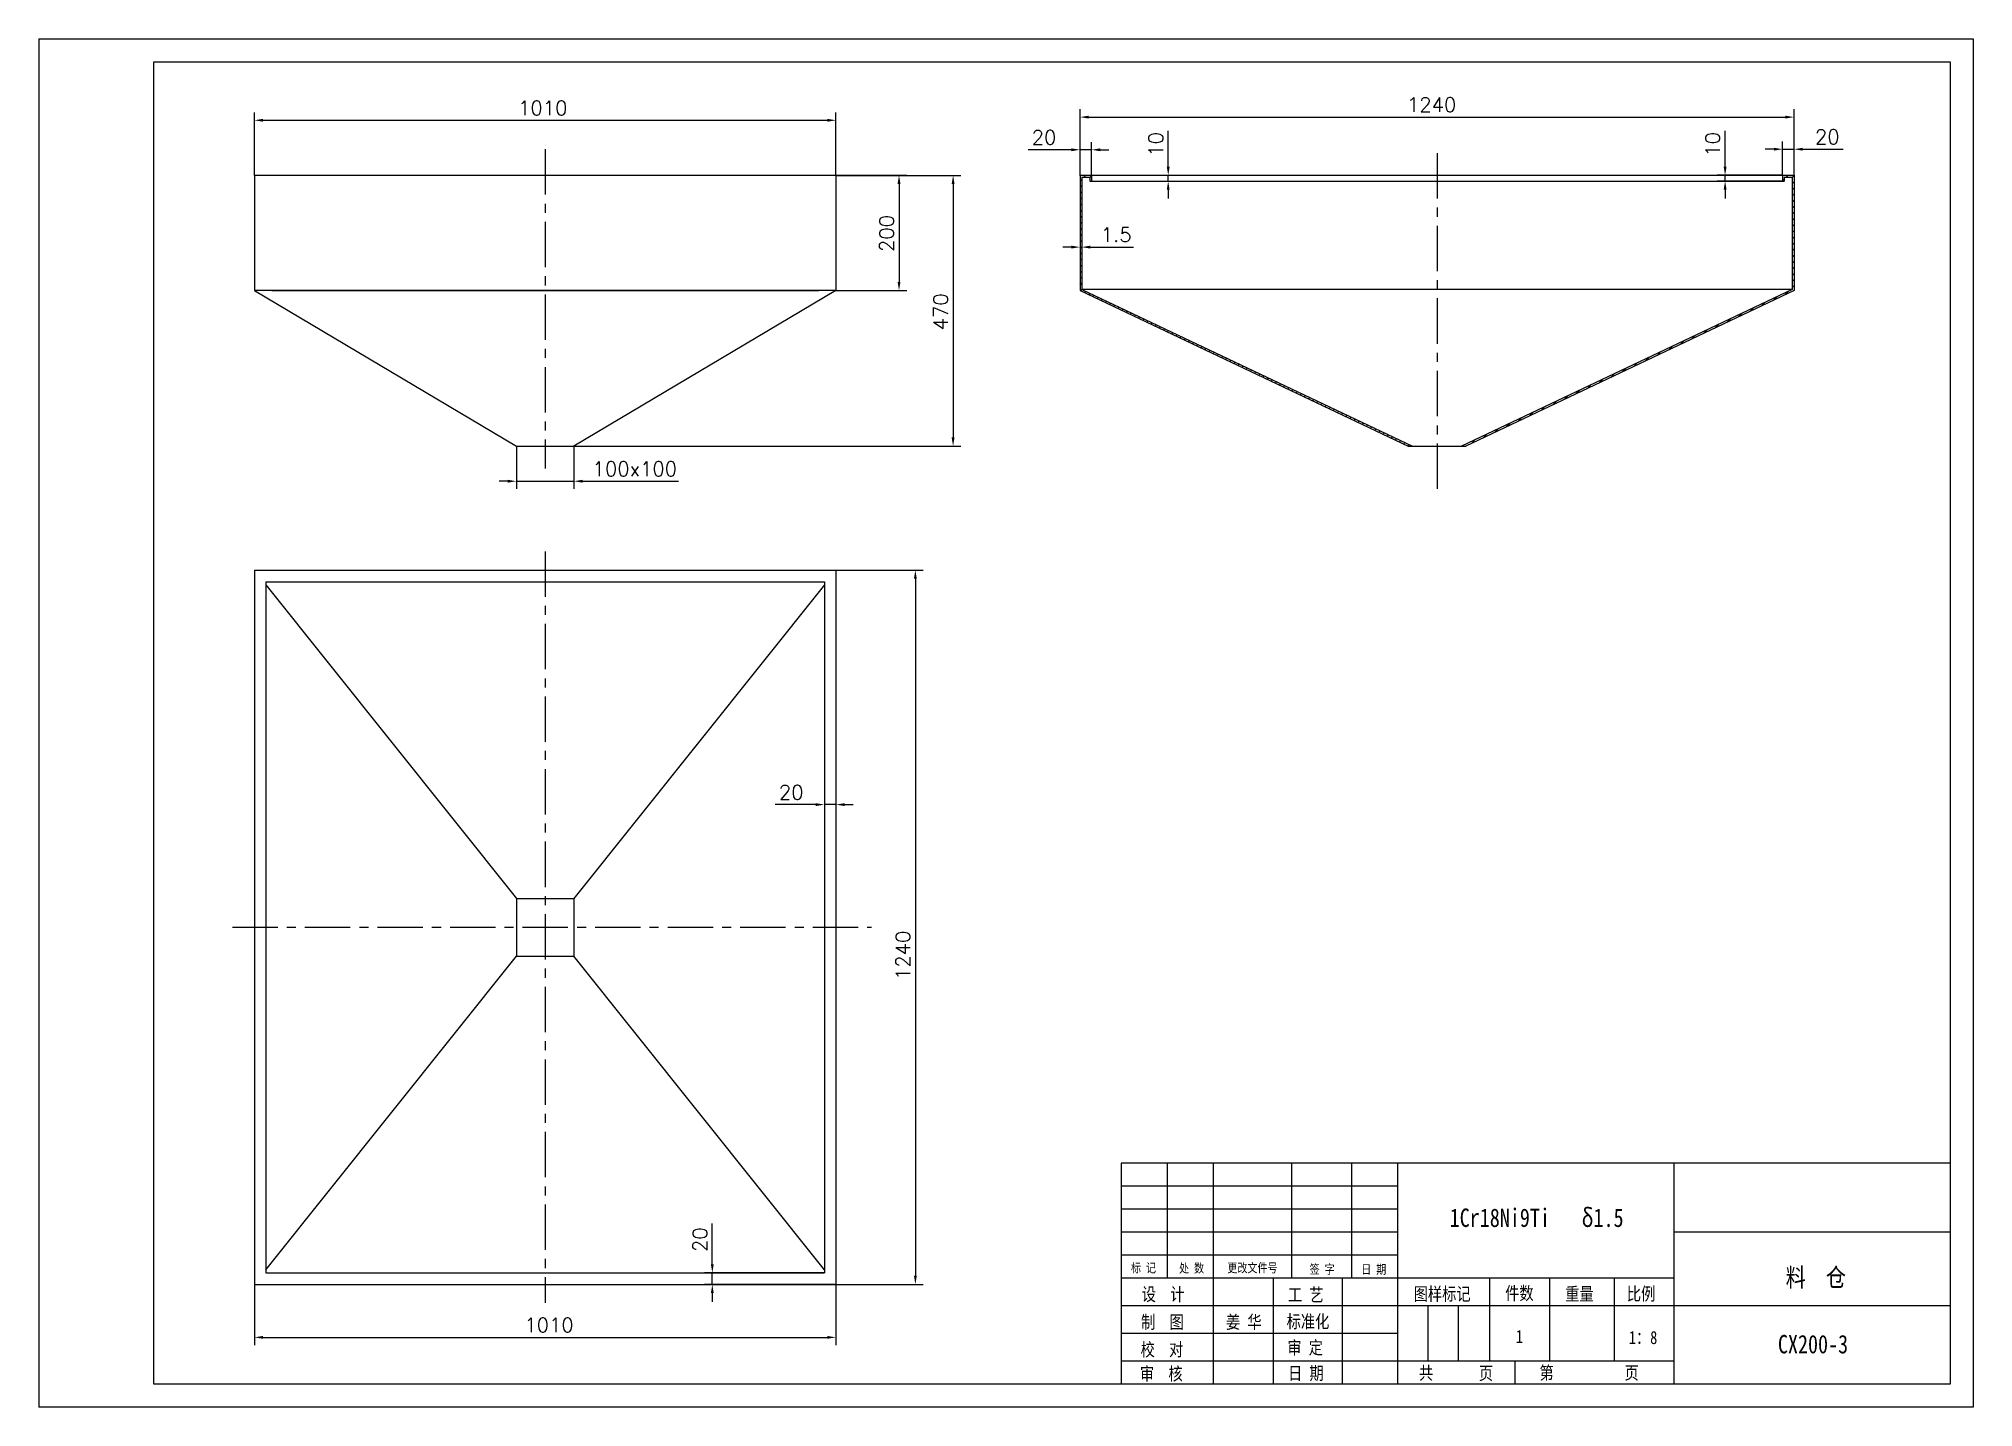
# Model space of a CAD drawing. Extents: x -2069 to 1291, y -1136 to 1240.
import ezdxf

# ---------------------------------------------------------------- set-up
doc = ezdxf.new("R2010")
doc.units = 0
doc.header["$LTSCALE"] = 10.5
doc.header["$MEASUREMENT"] = 0
doc.linetypes.add('CENTER', pattern=[2, 1.25, -0.25, 0.25, -0.25])
doc.layers.get('0').update_dxf_attribs({"color": 2, "linetype": 'CONTINUOUS'})
doc.layers.get('DEFPOINTS').update_dxf_attribs({"linetype": 'CONTINUOUS'})
doc.layers.add('PART', color=3, linetype='CONTINUOUS')
doc.layers.add('SMPEN_THICK', color=7, linetype='CONTINUOUS')
doc.styles.add('HZDX', font='', dxfattribs={"width": 0.8, "height": 7.5})
doc.styles.get("Standard").update_dxf_attribs({"font": 'txt.shx', "height": 25, "bigfont": 'hzfs.shx'})
doc.styles.get('HZDX').set_extended_font_data('SimSun')
doc.dimstyles.get("Standard").update_dxf_attribs({"dimtxt": 0.18, "dimasz": 0.18, "dimexe": 0.18, "dimexo": 0.0625, "dimgap": 0.09, "dimtad": 0, "dimtih": 1, "dimtoh": 1, "dimdec": 4, "dimzin": 0, "dimdsep": 46, "dimtxsty": 'Standard', "dimcen": 0.09, "dimadec": 0, "dimazin": 0, "dimtfac": 1, "dimtdec": 4, "dimtofl": 0, "dimtmove": 0, "dimatfit": 3, "dimfxl": 1, "dimtolj": 1, "dimtzin": 0, "dimarcsym": 0})
pattern_1 = [(45, (0, 86.9665), (-5.3033, 5.3033), [])]

# ---------------------------------------------------------------- blocks, each defined once
blk = doc.blocks.new('*D5')
at = {"color": 2, "linetype": 'ByBlock', "transparency": 16777216}
for p, q in [((-1239.7, 473.3), (-1239.7, 398.7)), ((-1139.7, 473.3), (-1139.7, 398.7)), ((-1254.7, 412.2), (-1269.7, 412.2)), ((-1239.7, 412.2), (-1139.7, 412.2)), ((-1124.7, 412.2), (-958.3, 412.2))]:
    blk.add_line(p, q, dxfattribs=at)
for points in [[(-1254.7, 414.7), (-1254.7, 409.7), (-1239.7, 412.2)], [(-1124.7, 414.7), (-1124.7, 409.7), (-1139.7, 412.2)]]:
    blk.add_solid(points, dxfattribs=at)
at = {"layer": 'DEFPOINTS', "color": 0, "linetype": 'ByBlock', "transparency": 16777216}
for p in [(-1239.7, 473.3), (-1139.7, 473.3), (-1139.7, 412.2)]:
    blk.add_point(p, dxfattribs=at)
at = {"color": 2, "linetype": 'ByBlock', "transparency": 16777216, "insert": (-1034, 433.7), "char_height": 25, "attachment_point": 5}
blk.add_mtext('\\A1;100x100', dxfattribs=at)
blk = doc.blocks.new('*D6')
at = {"color": 2, "linetype": 'ByBlock', "transparency": 16777216}
for p, q in [((-1694.7, 1003.2), (-1694.7, 1112.3)), ((-684.7, 1003.2), (-684.7, 1112.3)), ((-1679.7, 1098.8), (-699.7, 1098.8))]:
    blk.add_line(p, q, dxfattribs=at)
for points in [[(-1679.7, 1101.3), (-1679.7, 1096.3), (-1694.7, 1098.8)], [(-699.7, 1101.3), (-699.7, 1096.3), (-684.7, 1098.8)]]:
    blk.add_solid(points, dxfattribs=at)
at = {"layer": 'DEFPOINTS', "color": 0, "linetype": 'ByBlock', "transparency": 16777216}
for p in [(-684.7, 1098.8), (-1694.7, 1003.2), (-684.7, 1003.2)]:
    blk.add_point(p, dxfattribs=at)
at = {"color": 2, "linetype": 'ByBlock', "transparency": 16777216, "insert": (-1193.8, 1120.3), "char_height": 25, "attachment_point": 5}
blk.add_mtext('\\A1;1010', dxfattribs=at)
blk = doc.blocks.new('*D7')
at = {"color": 2, "linetype": 'ByBlock', "transparency": 16777216}
for p, q in [((-260.7, 1003.2), (-260.7, 1117.8)), ((979.3, 1003.2), (979.3, 1117.8)), ((-245.7, 1104.3), (964.3, 1104.3))]:
    blk.add_line(p, q, dxfattribs=at)
for points in [[(-245.7, 1106.8), (-245.7, 1101.8), (-260.7, 1104.3)], [(964.3, 1106.8), (964.3, 1101.8), (979.3, 1104.3)]]:
    blk.add_solid(points, dxfattribs=at)
at = {"layer": 'DEFPOINTS', "color": 0, "linetype": 'ByBlock', "transparency": 16777216}
for p in [(979.3, 1104.3), (-260.7, 1003.2), (979.3, 1003.2)]:
    blk.add_point(p, dxfattribs=at)
at = {"color": 2, "linetype": 'ByBlock', "transparency": 16777216, "insert": (349.8, 1125.8), "char_height": 25, "attachment_point": 5}
blk.add_mtext('\\A1;1240', dxfattribs=at)
blk = doc.blocks.new('*D8')
at = {"color": 2, "linetype": 'ByBlock', "transparency": 16777216}
for p, q in [((-704.7, 916.3), (-581.6, 916.3)), ((-595.1, 901.3), (-595.1, 731.3)), ((-704.7, 716.3), (-581.6, 716.3))]:
    blk.add_line(p, q, dxfattribs=at)
for points in [[(-597.6, 901.3), (-592.6, 901.3), (-595.1, 916.3)], [(-597.6, 731.3), (-592.6, 731.3), (-595.1, 716.3)]]:
    blk.add_solid(points, dxfattribs=at)
at = {"layer": 'DEFPOINTS', "color": 0, "linetype": 'ByBlock', "transparency": 16777216}
for p in [(-704.7, 916.3), (-704.7, 716.3), (-595.1, 716.3)]:
    blk.add_point(p, dxfattribs=at)
at = {"color": 2, "linetype": 'ByBlock', "transparency": 16777216, "insert": (-616.6, 815.3), "char_height": 25, "attachment_point": 5, "rotation": 90}
blk.add_mtext('\\A1;200', dxfattribs=at)
blk = doc.blocks.new('*D9')
at = {"color": 2, "linetype": 'ByBlock', "transparency": 16777216}
for p, q in [((-87.6, 931.3), (-87.6, 993.4)), ((-220.7, 916.3), (-74.1, 916.3)), ((-87.6, 906.3), (-87.6, 916.3)), ((-220.7, 906.3), (-74.1, 906.3)), ((-87.6, 891.3), (-87.6, 876.3))]:
    blk.add_line(p, q, dxfattribs=at)
for points in [[(-90.1, 931.3), (-85.1, 931.3), (-87.6, 916.3)], [(-90.1, 891.3), (-85.1, 891.3), (-87.6, 906.3)]]:
    blk.add_solid(points, dxfattribs=at)
at = {"layer": 'DEFPOINTS', "color": 0, "linetype": 'ByBlock', "transparency": 16777216}
for p in [(-220.7, 916.3), (-220.7, 906.3), (-87.6, 906.3)]:
    blk.add_point(p, dxfattribs=at)
at = {"color": 2, "linetype": 'ByBlock', "transparency": 16777216, "insert": (-109.1, 969.9), "char_height": 25, "attachment_point": 5, "rotation": 90}
blk.add_mtext('\\A1;10', dxfattribs=at)
blk = doc.blocks.new('*D10')
at = {"color": 2, "linetype": 'ByBlock', "transparency": 16777216}
for p, q in [((-255.7, 960.6), (-331, 960.6)), ((-240.7, 915.5), (-240.7, 974.1)), ((-220.7, 960.6), (-240.7, 960.6)), ((-220.7, 916.3), (-220.7, 974.1)), ((-205.7, 960.6), (-190.7, 960.6))]:
    blk.add_line(p, q, dxfattribs=at)
for points in [[(-255.7, 963.1), (-255.7, 958.1), (-240.7, 960.6)], [(-205.7, 963.1), (-205.7, 958.1), (-220.7, 960.6)]]:
    blk.add_solid(points, dxfattribs=at)
at = {"layer": 'DEFPOINTS', "color": 0, "linetype": 'ByBlock', "transparency": 16777216}
for p in [(-220.7, 960.6), (-240.7, 915.5), (-220.7, 916.3)]:
    blk.add_point(p, dxfattribs=at)
at = {"color": 2, "linetype": 'ByBlock', "transparency": 16777216, "insert": (-303.3, 982.1), "char_height": 25, "attachment_point": 5}
blk.add_mtext('\\A1;20', dxfattribs=at)
blk = doc.blocks.new('*D11')
at = {"color": 2, "linetype": 'ByBlock', "transparency": 16777216}
for p, q in [((959.3, 916.3), (959.3, 975.1)), ((979.3, 916.3), (979.3, 975.1)), ((944.3, 961.6), (929.3, 961.6)), ((959.3, 961.6), (979.3, 961.6)), ((994.3, 961.6), (1064.8, 961.6))]:
    blk.add_line(p, q, dxfattribs=at)
for points in [[(944.3, 964.1), (944.3, 959.1), (959.3, 961.6)], [(994.3, 964.1), (994.3, 959.1), (979.3, 961.6)]]:
    blk.add_solid(points, dxfattribs=at)
at = {"layer": 'DEFPOINTS', "color": 0, "linetype": 'ByBlock', "transparency": 16777216}
for p in [(979.3, 961.6), (959.3, 916.3), (979.3, 916.3)]:
    blk.add_point(p, dxfattribs=at)
at = {"color": 2, "linetype": 'ByBlock', "transparency": 16777216, "insert": (1037.1, 983.1), "char_height": 25, "attachment_point": 5}
blk.add_mtext('\\A1;20', dxfattribs=at)
blk = doc.blocks.new('*D12')
at = {"color": 2, "linetype": 'ByBlock', "transparency": 16777216}
for p, q in [((839.6, 931.3), (839.6, 993.4)), ((939.3, 916.3), (826.1, 916.3)), ((839.6, 906.3), (839.6, 916.3)), ((939.3, 906.3), (826.1, 906.3)), ((839.6, 891.3), (839.6, 876.3))]:
    blk.add_line(p, q, dxfattribs=at)
for points in [[(837.1, 931.3), (842.1, 931.3), (839.6, 916.3)], [(837.1, 891.3), (842.1, 891.3), (839.6, 906.3)]]:
    blk.add_solid(points, dxfattribs=at)
at = {"layer": 'DEFPOINTS', "color": 0, "linetype": 'ByBlock', "transparency": 16777216}
for p in [(939.3, 916.3), (839.6, 906.3), (939.3, 906.3)]:
    blk.add_point(p, dxfattribs=at)
at = {"color": 2, "linetype": 'ByBlock', "transparency": 16777216, "insert": (818.1, 969.9), "char_height": 25, "attachment_point": 5, "rotation": 90}
blk.add_mtext('\\A1;10', dxfattribs=at)
blk = doc.blocks.new('*D13')
at = {"color": 2, "linetype": 'ByBlock', "transparency": 16777216}
for p, q in [((-1694.7, -955), (-1694.7, -1060.4)), ((-684.7, -955), (-684.7, -1060.4)), ((-1679.7, -1046.9), (-699.7, -1046.9))]:
    blk.add_line(p, q, dxfattribs=at)
for points in [[(-1679.7, -1044.4), (-1679.7, -1049.4), (-1694.7, -1046.9)], [(-699.7, -1044.4), (-699.7, -1049.4), (-684.7, -1046.9)]]:
    blk.add_solid(points, dxfattribs=at)
at = {"layer": 'DEFPOINTS', "color": 0, "linetype": 'ByBlock', "transparency": 16777216}
for p in [(-1694.7, -955), (-684.7, -955), (-684.7, -1046.9)]:
    blk.add_point(p, dxfattribs=at)
at = {"color": 2, "linetype": 'ByBlock', "transparency": 16777216, "insert": (-1183, -1025.4), "char_height": 25, "attachment_point": 5}
blk.add_mtext('\\A1;1010', dxfattribs=at)
blk = doc.blocks.new('*D14')
at = {"color": 2, "linetype": 'ByBlock', "transparency": 16777216}
for p, q in [((-704.7, 285), (-553.2, 285)), ((-566.7, 270), (-566.7, -940)), ((-704.7, -955), (-553.2, -955))]:
    blk.add_line(p, q, dxfattribs=at)
for points in [[(-569.2, 270), (-564.2, 270), (-566.7, 285)], [(-569.2, -940), (-564.2, -940), (-566.7, -955)]]:
    blk.add_solid(points, dxfattribs=at)
at = {"layer": 'DEFPOINTS', "color": 0, "linetype": 'ByBlock', "transparency": 16777216}
for p in [(-704.7, 285), (-704.7, -955), (-566.7, -955)]:
    blk.add_point(p, dxfattribs=at)
at = {"color": 2, "linetype": 'ByBlock', "transparency": 16777216, "insert": (-588.2, -383.7), "char_height": 25, "attachment_point": 5, "rotation": 90}
blk.add_mtext('\\A1;1240', dxfattribs=at)
blk = doc.blocks.new('*D15')
at = {"color": 2, "linetype": 'ByBlock', "transparency": 16777216}
for p, q in [((-704.7, 285), (-704.7, -135.5)), ((-724.7, 259.7), (-724.7, -135.5)), ((-739.7, -122), (-810.2, -122)), ((-704.7, -122), (-724.7, -122)), ((-689.7, -122), (-674.7, -122))]:
    blk.add_line(p, q, dxfattribs=at)
for points in [[(-739.7, -119.5), (-739.7, -124.5), (-724.7, -122)], [(-689.7, -119.5), (-689.7, -124.5), (-704.7, -122)]]:
    blk.add_solid(points, dxfattribs=at)
at = {"layer": 'DEFPOINTS', "color": 0, "linetype": 'ByBlock', "transparency": 16777216}
for p in [(-704.7, 285), (-724.7, 259.7), (-704.7, -122)]:
    blk.add_point(p, dxfattribs=at)
at = {"color": 2, "linetype": 'ByBlock', "transparency": 16777216, "insert": (-782.4, -100.5), "char_height": 25, "attachment_point": 5}
blk.add_mtext('\\A1;20', dxfattribs=at)
blk = doc.blocks.new('*D16')
at = {"color": 2, "linetype": 'ByBlock', "transparency": 16777216}
for p, q in [((-899.4, -920), (-899.4, -849.5)), ((-704.7, -935), (-912.9, -935)), ((-899.4, -955), (-899.4, -935)), ((-684.7, -955), (-912.9, -955)), ((-899.4, -970), (-899.4, -985))]:
    blk.add_line(p, q, dxfattribs=at)
for points in [[(-901.9, -920), (-896.9, -920), (-899.4, -935)], [(-901.9, -970), (-896.9, -970), (-899.4, -955)]]:
    blk.add_solid(points, dxfattribs=at)
at = {"layer": 'DEFPOINTS', "color": 0, "linetype": 'ByBlock', "transparency": 16777216}
for p in [(-704.7, -935), (-899.4, -955), (-684.7, -955)]:
    blk.add_point(p, dxfattribs=at)
at = {"color": 2, "linetype": 'ByBlock', "transparency": 16777216, "insert": (-920.9, -877.2), "char_height": 25, "attachment_point": 5, "rotation": 90}
blk.add_mtext('\\A1;20', dxfattribs=at)
blk = doc.blocks.new('*D17')
at = {"color": 2, "linetype": 'ByBlock', "transparency": 16777216}
for p, q in [((-684.7, 1003.2), (-467.7, 1003.2)), ((-481.2, 988.2), (-481.2, 548.2)), ((-1139.7, 533.2), (-467.7, 533.2))]:
    blk.add_line(p, q, dxfattribs=at)
for points in [[(-483.7, 988.2), (-478.7, 988.2), (-481.2, 1003.2)], [(-483.7, 548.2), (-478.7, 548.2), (-481.2, 533.2)]]:
    blk.add_solid(points, dxfattribs=at)
at = {"layer": 'DEFPOINTS', "color": 0, "linetype": 'ByBlock', "transparency": 16777216}
for p in [(-684.7, 1003.2), (-1139.7, 533.2), (-481.2, 533.2)]:
    blk.add_point(p, dxfattribs=at)
at = {"color": 2, "linetype": 'ByBlock', "transparency": 16777216, "insert": (-502.7, 766.3), "char_height": 25, "attachment_point": 5, "rotation": 90}
blk.add_mtext('\\A1;470', dxfattribs=at)
blk = doc.blocks.new('*D18')
at = {"color": 2, "linetype": 'ByBlock', "transparency": 16777216}
for p, q in [((-260.7, 881.2), (-260.7, 838.1)), ((-257.7, 884.2), (-257.7, 838.1)), ((-275.7, 851.6), (-290.7, 851.6)), ((-260.7, 851.6), (-257.7, 851.6)), ((-242.7, 851.6), (-168, 851.6))]:
    blk.add_line(p, q, dxfattribs=at)
for points in [[(-275.7, 854.1), (-275.7, 849.1), (-260.7, 851.6)], [(-242.7, 854.1), (-242.7, 849.1), (-257.7, 851.6)]]:
    blk.add_solid(points, dxfattribs=at)
at = {"layer": 'DEFPOINTS', "color": 0, "linetype": 'ByBlock', "transparency": 16777216}
for p in [(-260.7, 881.2), (-257.7, 884.2), (-257.7, 851.6)]:
    blk.add_point(p, dxfattribs=at)
at = {"color": 2, "linetype": 'ByBlock', "transparency": 16777216, "insert": (-197.8, 873.1), "char_height": 25, "attachment_point": 5}
blk.add_mtext('\\A1;1.5', dxfattribs=at)

msp = doc.modelspace()

# ---------------------------------------------------------------- hatches: boundary and pattern name
at = {"layer": 'SMPEN_THICK'}
h = msp.add_hatch(dxfattribs=at)
h.set_pattern_fill('ANSI31', color=256, scale=60, style=0)
h.set_pattern_definition(pattern_1)
h.paths.add_polyline_path([(-260.66887, 803.2401), (309.33113, 533.2401), (316.75445, 533.2401), (-257.66887, 805.1944), (-257.66887, 1000.2401), (-243.66887, 1000.2401), (-243.66887, 993.2401), (-240.66887, 993.2401), (-240.66887, 1003.2401), (-260.66887, 1003.2401)])
h = msp.add_hatch(dxfattribs=at)
h.set_pattern_fill('ANSI31', color=256, scale=60, style=0)
h.set_pattern_definition(pattern_1)
h.paths.add_polyline_path([(976.33113, 805.1944), (401.9078, 533.2401), (409.33113, 533.2401), (979.33113, 803.2401), (979.33113, 1003.2401), (959.33113, 1003.2401), (959.33113, 993.2401), (962.33113, 993.2401), (962.33113, 1000.2401), (976.33113, 1000.2401)])

# ---------------------------------------------------------------- linework, layer by layer
at = {"layer": 'PART', "color": 6, "linetype": 'Continuous'}
for p, q in [((-2069.31089, 1240.40555), (1290.68911, 1240.40555)), ((-2069.31089, 1240.40555), (-2069.31089, -1135.59443)), ((1290.68911, 1240.40555), (1290.68911, -1135.59443)), ((1290.68911, -1135.59443), (-2069.31089, -1135.59443))]:
    msp.add_line(p, q, dxfattribs=at)
at = {"layer": 'PART', "color": 5, "linetype": 'Continuous'}
for p, q in [((-1869.31089, 1200.40555), (1250.68911, 1200.40555)), ((1250.68911, 1200.40555), (1250.68911, -1095.59443)), ((-189.31089, -711.59443), (-189.31089, -1095.59443)), ((1250.68911, -1095.59443), (-1869.31089, -1095.59443))]:
    msp.add_line(p, q, dxfattribs=at)
at = {"layer": 'PART', "linetype": 'Continuous'}
for p, q in [((1250.68911, -711.59443), (-189.31089, -711.59443)), ((-109.31089, -711.59443), (-109.31089, -911.59443)), ((-29.31089, -711.59443), (-29.31089, -1095.59443)), ((106.68911, -711.59443), (106.68911, -911.59443)), ((210.68911, -711.59443), (210.68911, -911.59443)), ((290.68911, -711.59443), (290.68911, -1095.59443)), ((770.68911, -711.59443), (770.68911, -1095.59443)), ((1250.68911, -831.59443), (770.68911, -831.59443)), ((74.68911, -911.59443), (74.68911, -1095.59443)), ((194.68911, -911.59443), (194.68911, -1095.59443)), ((450.68911, -911.59443), (450.68911, -1055.59443)), ((554.68911, -911.59443), (554.68911, -1055.59443)), ((666.68911, -911.59443), (666.68911, -1055.59443)), ((343.48911, -959.59443), (343.48911, -1055.59443)), ((396.28911, -959.59443), (396.28911, -1055.59443)), ((1250.68911, -959.59443), (770.68911, -959.59443)), ((494.51132, -1055.59443), (494.51132, -1095.59443))]:
    msp.add_line(p, q, dxfattribs=at)
at = {"layer": 'SMPEN_THICK', "color": 5}
msp.add_line((-1869.31089, -1095.59443), (-1869.31089, 1200.40555), dxfattribs=at)
at = {"layer": 'SMPEN_THICK', "color": 7, "linetype": 'CENTER', "ltscale": 6}
for p, q in [((-1189.65289, 1048.41371), (-1189.65289, 493.97719)), ((359.33113, 1041.68289), (359.33113, 444.89424)), ((-1189.65289, 350.43203), (-1189.65289, -954.25739)), ((-1732.83207, -302.2852), (-622.90393, -302.2852))]:
    msp.add_line(p, q, dxfattribs=at)
at = {"layer": 'SMPEN_THICK', "color": 4}
for p, q in [((-1694.65289, 1003.2401), (-684.65289, 1003.2401)), ((-1694.65289, 1003.2401), (-1694.65289, 803.2401)), ((-684.65289, 1003.2401), (-684.65289, 803.2401)), ((-260.66887, 1003.2401), (-240.66887, 1003.2401)), ((-260.66887, 1003.2401), (-260.66887, 803.2401)), ((-257.66887, 1000.2401), (-257.66887, 805.1944)), ((-257.66887, 1000.2401), (-243.66887, 1000.2401)), ((-243.66887, 1000.2401), (-243.66887, 993.2401)), ((-243.66887, 993.2401), (-240.66887, 993.2401)), ((-240.66887, 1003.2401), (-240.66887, 993.2401)), ((-240.66887, 1003.2401), (959.33113, 1003.2401)), ((-240.66887, 993.2401), (959.33113, 993.2401)), ((959.33113, 1003.2401), (959.33113, 993.2401)), ((959.33113, 1003.2401), (979.33113, 1003.2401)), ((959.33113, 993.2401), (962.33113, 993.2401)), ((962.33113, 1000.2401), (962.33113, 993.2401)), ((962.33113, 1000.2401), (976.33113, 1000.2401)), ((976.33113, 1000.2401), (976.33113, 805.1944)), ((979.33113, 1003.2401), (979.33113, 803.2401)), ((-684.65289, 803.2401), (-1694.65289, 803.2401)), ((-1694.65289, 803.2401), (-1239.65289, 533.2401)), ((-1664.65289, 803.2401), (-714.65289, 803.2401)), ((-684.65289, 803.2401), (-1139.65289, 533.2401)), ((-260.66887, 803.2401), (309.33113, 533.2401)), ((-257.66887, 805.1944), (316.75445, 533.2401)), ((976.33113, 805.1944), (-257.66887, 805.1944)), ((976.33113, 805.1944), (401.9078, 533.2401)), ((979.33113, 803.2401), (409.33113, 533.2401)), ((-1239.65289, 533.2401), (-1139.65289, 533.2401)), ((309.33113, 533.2401), (409.33113, 533.2401)), ((-1694.65289, 317.7148), (-1694.65289, -922.2852)), ((-1694.65289, 317.7148), (-684.65289, 317.7148)), ((-684.65289, 317.7148), (-684.65289, -922.2852)), ((-1674.65289, 297.7148), (-704.65289, 297.7148)), ((-1674.65289, 297.7148), (-1674.65289, -902.2852)), ((-1674.65289, 292.42744), (-1239.65289, -252.2852)), ((-704.65289, 292.42744), (-1139.65289, -252.2852)), ((-704.65289, 297.7148), (-704.65289, -902.2852)), ((-1239.65289, -252.2852), (-1239.65289, -352.2852)), ((-1239.65289, -252.2852), (-1139.65289, -252.2852)), ((-1139.65289, -252.2852), (-1139.65289, -352.2852)), ((-1674.65289, -896.99784), (-1239.65289, -352.2852)), ((-1239.65289, -352.2852), (-1139.65289, -352.2852)), ((-704.65289, -896.99784), (-1139.65289, -352.2852)), ((-1674.65289, -902.2852), (-704.65289, -902.2852)), ((-1694.65289, -922.2852), (-684.65289, -922.2852))]:
    msp.add_line(p, q, dxfattribs=at)
at = {"layer": 'SMPEN_THICK'}
for p, q in [((290.68911, -751.59443), (-189.31089, -751.59443)), ((290.68911, -791.59443), (-189.31089, -791.59443)), ((290.68911, -831.59443), (-189.31089, -831.59443)), ((290.68911, -871.59443), (-189.31089, -871.59443)), ((770.68911, -911.59443), (-189.31089, -911.59443)), ((770.68911, -959.59443), (-189.31089, -959.59443)), ((290.68911, -1007.59443), (-189.31089, -1007.59443)), ((770.68911, -1055.59443), (-189.31089, -1055.59443))]:
    msp.add_line(p, q, dxfattribs=at)

# ---------------------------------------------------------------- texts
at = {"layer": 'SMPEN_THICK', "style": 'HZDX', "width": 0.8}
for s, height, p in [('1Cr18Ni9Ti', 32, (381.25707, -822.49467)), ('δ1.5', 32, (610.35314, -822.49467)), ('标 记', 16, (-172.3763, -901.43014)), ('处 数', 16, (-88.83868, -901.94254)), ('更改文件号', 16, (-4.92263, -901.42299)), ('签 字', 16, (137.98925, -903.85612)), ('日 期', 16, (227.49986, -904.03038)), ('料  仓', 32, (964.89086, -926.06995)), ('设  计', 22.68, (-153.5245, -950.64203)), ('工 艺', 22.68, (100.40943, -951.67691)), ('图样标记', 22.68, (318.66555, -950.09048)), ('件数', 22.68, (477.63349, -948.9015)), ('重量', 22.68, (581.88215, -950.087)), ('比例', 22.68, (688.96691, -949.9391)), ('制  图', 22.68, (-154.71055, -998.89761)), ('姜 华', 22.68, (-7.21527, -998.89761)), ('标准化', 22.68, (98.0373, -998.00644)), ('1', 22.68, (496.19247, -1023.96668)), ('1：8', 22.68, (692.37022, -1025.84602)), ('校  对', 22.68, (-155.52554, -1046.7282)), ('审 定', 22.68, (99.37133, -1043.29988)), ('CX200-3', 32, (951.34357, -1041.9685)), ('审  核', 22.68, (-156.7116, -1088.59109)), ('日 期', 22.68, (100.45941, -1087.75331)), ('共', 22.68, (327.8892, -1087.33759)), ('页', 22.68, (431.95303, -1087.85639)), ('第', 22.68, (537.23035, -1087.04179)), ('页', 22.68, (684.95308, -1087.04179))]:
    msp.add_text(s, height=height, dxfattribs=at).set_placement(p)

# ---------------------------------------------------------------- dimensions: what is measured, and where the dimension line sits
at = {"layer": 'SMPEN_THICK'}
for base, p1, p2, picture, middle in [((-684.65289, 1098.8189), (-1694.65289, 1003.2401), (-684.65289, 1003.2401), '*D6', (-1193.82409, 1098.8189)), ((979.33113, 1104.26957), (-260.66887, 1003.2401), (979.33113, 1003.2401), '*D7', (349.79996, 1104.26957))]:
    dim = msp.add_linear_dim(base=base, p1=p1, p2=p2, dimstyle='Standard', override={"dimscale": 6, "dimtxt": 5, "dimasz": 2.5, "dimexe": 2.25, "dimexo": 0, "dimgap": 1.5, "dimtad": 1, "dimtih": 0, "dimtoh": 0, "dimzin": 8, "dimclrd": 2, "dimclre": 2, "dimclrt": 2, "dimtm": 0.115, "dimtfac": 0.66667, "dimtofl": 1, "dimatfit": 1, "dimtvp": 5, "dimtzin": 8}, dxfattribs=at)
    dim.commit()
    dim.dimension.update_dxf_attribs({"geometry": picture, "text_midpoint": middle, "dimtype": 160})
for base, p1, p2, picture, middle, set_off in [((-240.66887, 1047.58208), (-260.66887, 1002.41718), (-240.66887, 1003.2401), '*D10', (-323.2802, 1047.58208), (-20, 86.96647)), ((979.33113, 1048.53737), (959.33113, 1003.2401), (979.33113, 1003.2401), '*D11', (1037.08113, 1048.53737), (0, 86.96647)), ((-684.65289, -89.31403), (-704.65289, 292.42744), (-684.65289, 317.7148), '*D15', (-762.40289, -89.31403), (20, 32.70898)), ((-684.65289, -1014.22111), (-1694.65289, -922.2852), (-684.65289, -922.2852), '*D13', (-1183.03115, -1014.22111), (0, 32.70898))]:
    dim = msp.add_linear_dim(base=base, p1=p1, p2=p2, dimstyle='Standard', override={"dimscale": 6, "dimtxt": 5, "dimasz": 2.5, "dimexe": 2.25, "dimexo": 0, "dimgap": 1.5, "dimtad": 1, "dimtih": 0, "dimtoh": 0, "dimzin": 8, "dimclrd": 2, "dimclre": 2, "dimclrt": 2, "dimtm": 0.115, "dimtfac": 0.66667, "dimtofl": 1, "dimatfit": 1, "dimtvp": 5, "dimtzin": 8}, dxfattribs=at)
    dim.commit()
    dim.dimension.update_dxf_attribs({"geometry": picture, "text_midpoint": middle, "dimtype": 160, "insert": set_off})
for base, p1, p2, picture, middle, set_off in [((-107.55552, 993.2401), (-240.66887, 1003.2401), (-240.66887, 993.2401), '*D9', (-107.55552, 1056.82343), (-20, 86.96647)), ((859.56073, 993.2401), (959.33113, 1003.2401), (959.33113, 993.2401), '*D12', (859.56073, 1056.82343), (20, 86.96647)), ((-575.05823, 803.2401), (-684.65289, 1003.2401), (-684.65289, 803.2401), '*D8', (-575.05823, 902.27146), (20, 86.96647)), ((-546.68184, -922.2852), (-684.65289, 317.7148), (-684.65289, -922.2852), '*D14', (-546.68184, -350.97391), (20, 32.70898)), ((-899.40138, -922.2852), (-704.65289, -902.2852), (-684.65289, -922.2852), '*D16', (-899.40138, -844.5352), (0, 32.70898))]:
    dim = msp.add_linear_dim(base=base, p1=p1, p2=p2, angle=90, dimstyle='Standard', override={"dimscale": 6, "dimtxt": 5, "dimasz": 2.5, "dimexe": 2.25, "dimexo": 0, "dimgap": 1.5, "dimtad": 1, "dimtih": 0, "dimtoh": 0, "dimzin": 8, "dimclrd": 2, "dimclre": 2, "dimclrt": 2, "dimtm": 0.115, "dimtfac": 0.66667, "dimtofl": 1, "dimatfit": 1, "dimtvp": 5, "dimtzin": 8}, dxfattribs=at)
    dim.commit()
    dim.dimension.update_dxf_attribs({"geometry": picture, "text_midpoint": middle, "dimtype": 160, "insert": set_off})
dim = msp.add_linear_dim(base=(-481.22882, 533.2401), p1=(-684.65289, 1003.2401), p2=(-1139.65289, 533.2401), angle=90, dimstyle='Standard', override={"dimscale": 6, "dimtxt": 5, "dimasz": 2.5, "dimexe": 2.25, "dimexo": 0, "dimgap": 1.5, "dimtad": 1, "dimtih": 0, "dimtoh": 0, "dimzin": 8, "dimclrd": 2, "dimclre": 2, "dimclrt": 2, "dimtm": 0.115, "dimtfac": 0.66667, "dimtofl": 1, "dimatfit": 1, "dimtvp": 5, "dimtzin": 8}, dxfattribs=at)
dim.commit()
dim.dimension.update_dxf_attribs({"geometry": '*D17', "text_midpoint": (-481.22882, 766.27684), "dimtype": 160})
for base, p1, p2, text, picture, middle, set_off in [((-257.66887, 878.58492), (-260.66887, 908.17097), (-257.66887, 911.17097), '1.5', '*D18', (-197.83554, 878.58492), (0, 27)), ((-1139.65289, 472.17269), (-1239.65289, 533.2401), (-1139.65289, 533.2401), '<>x100', '*D5', (-1033.98622, 472.17269), (0, 59.96647))]:
    dim = msp.add_linear_dim(base=base, p1=p1, p2=p2, text=text, dimstyle='Standard', override={"dimscale": 6, "dimtxt": 5, "dimasz": 2.5, "dimexe": 2.25, "dimexo": 0, "dimgap": 1.5, "dimtad": 1, "dimtih": 0, "dimtoh": 0, "dimzin": 8, "dimclrd": 2, "dimclre": 2, "dimclrt": 2, "dimtm": 0.115, "dimtfac": 0.66667, "dimtofl": 1, "dimatfit": 1, "dimtvp": 5, "dimtzin": 8}, dxfattribs=at)
    dim.commit()
    dim.dimension.update_dxf_attribs({"geometry": picture, "text_midpoint": middle, "dimtype": 160, "insert": set_off})

doc.saveas('drawing.dxf')
